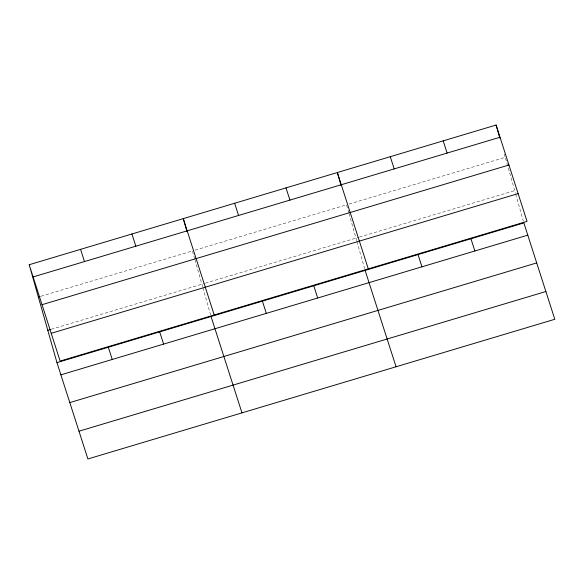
<?xml version="1.0" encoding="UTF-8"?>
<svg xmlns="http://www.w3.org/2000/svg" width="584" height="584" viewBox="0 0 584 584"><rect width="100%" height="100%" fill="white"/><g stroke="black" fill="none" stroke-linecap="round" stroke-linejoin="round"><path stroke-width="0.44" stroke-dasharray="2.92 2.19" d="M40.975 296.241L192.443 250.93L194.676 258.807M195.049 250.149L346.516 204.831L348.75 212.715M349.115 204.05L505.262 157.337L504.021 152.971M51.282 329.267L204.488 283.43M205.364 283.174L358.561 237.338M359.423 237.082L514.701 190.625M505.51 158.213L515.446 193.246M515.694 194.114L523.366 221.183M348.998 213.591L356.7 240.739M356.948 241.608L364.62 268.676M194.925 259.683L202.619 286.832M202.867 287.708L210.547 314.776"/><path stroke-width="0.88" d="M29.2 264.72L496.101 125.034L527.038 221.387L60.137 361.073L29.2 264.72L56.962 362.613L87.899 458.966L554.8 319.28L523.863 222.927L56.962 362.613M33.12 276.933L500.021 137.247M38.361 297.022L40.106 296.504M42.033 304.695L508.934 165.009M47.8 330.31L50.414 329.529M51.224 333.303L518.117 193.618M60.889 374.833L527.783 235.148M69.803 402.595L536.703 262.909M78.986 431.204L545.887 291.518M443.183 140.861L447.103 153.074M470.952 238.761L474.872 250.974M390.273 156.695L394.193 168.907M418.034 254.595L421.955 266.808M368.292 268.881L337.355 172.521L341.071 185.624M365.117 270.421L396.054 366.774M285.992 187.887L289.919 200.108M313.761 285.788L317.681 298.001M234.637 203.254L238.557 215.467M262.399 301.154L266.319 313.367M214.211 314.973L183.274 218.62L186.989 231.717M211.043 316.521L241.98 412.873M131.918 233.987L135.838 246.2M159.68 331.887L163.608 344.1M80.555 249.353L84.483 261.566M108.325 347.254L112.245 359.467M496.101 125.034L499.816 138.131"/></g></svg>
